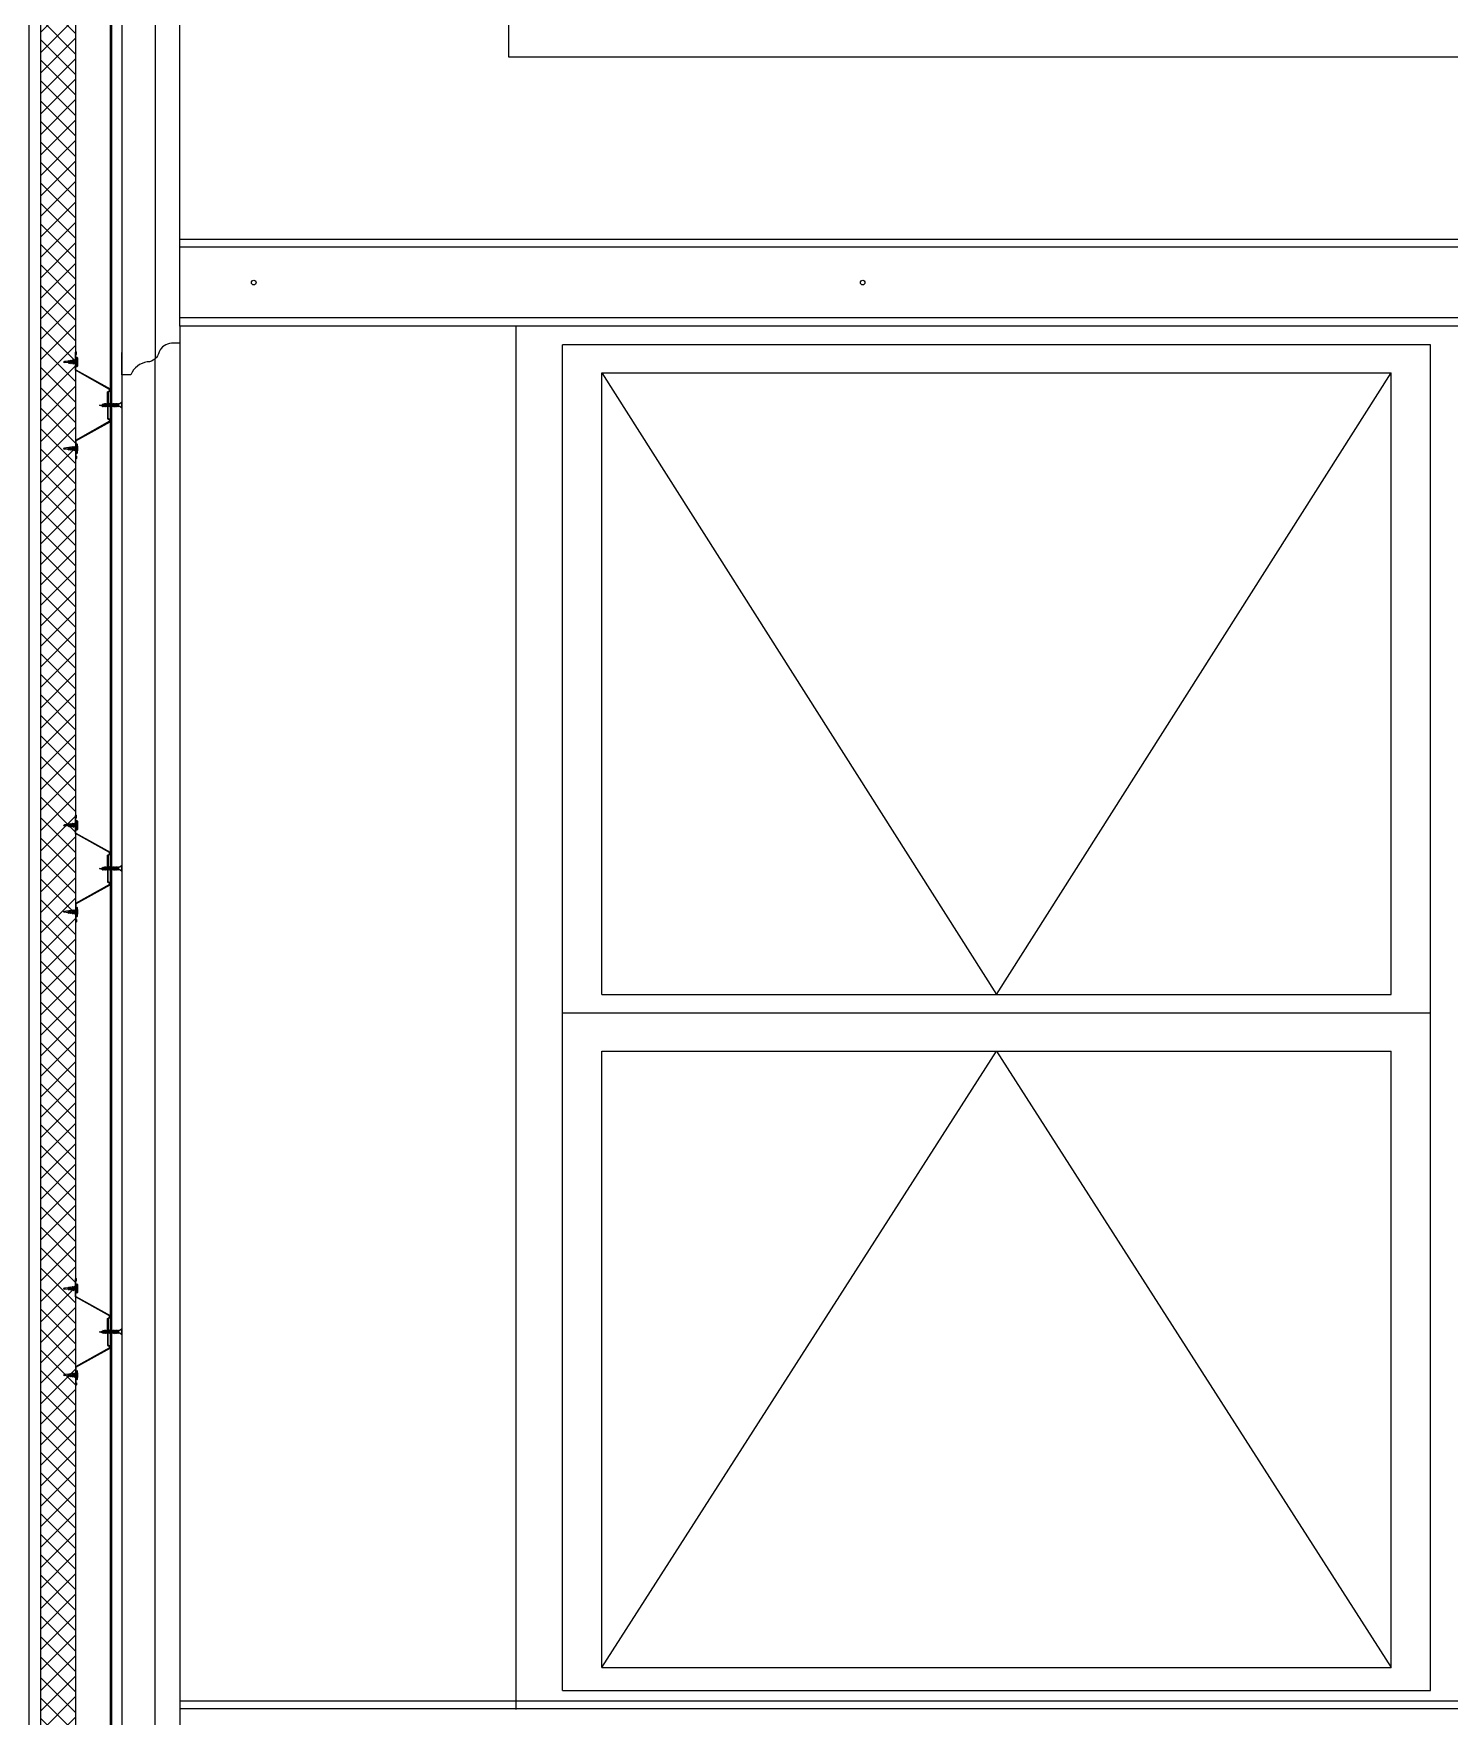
# Model space of a CAD drawing. Header units: inches. Extents: x 203 to 1065, y -1127 to 921.
# Drawn here: x 405.839 to 407.062, y 847.744 to 849.197 of the extents above; entities that cross this region are included whole.
import ezdxf

# ---------------------------------------------------------------- set-up
doc = ezdxf.new("R2010")
doc.units = ezdxf.units.IN
doc.header["$MEASUREMENT"] = 0
doc.linetypes.add('CONTINUA', pattern=[0])
doc.layers.add('CORTE PERFILES Y CERCHA', color=3, linetype='CONTINUA')
doc.layers.add('CORTE PROY', color=8, linetype='CONTINUA')

msp = doc.modelspace()

# ---------------------------------------------------------------- hatches: boundary and pattern name
at = {"layer": 'CORTE PERFILES Y CERCHA', "ltscale": 0.5}
h = msp.add_hatch(dxfattribs=at)
h.set_pattern_fill('_USER', color=251, scale=0.0125, angle=135, style=0, double=1, pattern_type=0)
h.set_pattern_definition([(135, (377.291917, 560.07682), (-0.00883883476, -0.00883883476), []), (225, (377.291917, 560.07682), (0.00883883476, -0.00883883476), [])])
h.paths.add_polyline_path([(405.8447, 840.1111), (405.8447, 850.2991), (405.8747, 850.2991), (405.8747, 840.1111)])

# ---------------------------------------------------------------- linework, layer by layer
at = {"layer": 'CORTE PERFILES Y CERCHA', "color": 2}
for p, q in [((405.9047, 850.2154), (405.9047, 840.1948)), ((405.9057, 850.2154), (405.9057, 840.1948)), ((405.9147, 850.2154), (405.9147, 840.1948))]:
    msp.add_line(p, q, dxfattribs=at)
at = {"layer": 'CORTE PERFILES Y CERCHA'}
for p, q in [((405.8682, 848.9143), (405.8644, 848.9135)), ((405.8644, 848.9135), (405.8652, 848.914)), ((405.8652, 848.9135), (405.8644, 848.9135)), ((405.8644, 848.9135), (405.8652, 848.9131)), ((405.8682, 848.9143), (405.8652, 848.914)), ((405.8652, 848.9131), (405.8652, 848.9135)), ((405.8686, 848.9128), (405.8652, 848.9131)), ((405.8686, 848.9147), (405.8682, 848.9143)), ((405.8682, 848.9143), (405.8686, 848.9128)), ((405.8686, 848.9147), (405.8691, 848.9144)), ((405.869, 848.9124), (405.8686, 848.9147)), ((405.869, 848.9124), (405.8686, 848.9128)), ((405.869, 848.9124), (405.8695, 848.9126)), ((405.8699, 848.9145), (405.8691, 848.9144)), ((405.8691, 848.9144), (405.8695, 848.9126)), ((405.8704, 848.9125), (405.8695, 848.9126)), ((405.8703, 848.915), (405.8699, 848.9145)), ((405.8699, 848.9145), (405.8704, 848.9125)), ((405.8703, 848.915), (405.8708, 848.9146)), ((405.8709, 848.9121), (405.8703, 848.915)), ((405.8709, 848.9121), (405.8704, 848.9125)), ((405.8717, 848.9147), (405.8708, 848.9146)), ((405.8708, 848.9146), (405.8713, 848.9124)), ((405.8709, 848.9121), (405.8713, 848.9124)), ((405.8723, 848.9123), (405.8713, 848.9124)), ((405.8721, 848.9153), (405.8717, 848.9147)), ((405.8717, 848.9147), (405.8723, 848.9123)), ((405.8721, 848.9153), (405.8726, 848.9148)), ((405.8727, 848.9118), (405.8721, 848.9153)), ((405.8727, 848.9118), (405.8723, 848.9123)), ((405.8735, 848.9149), (405.8726, 848.9148)), ((405.8726, 848.9148), (405.8732, 848.9122)), ((405.8727, 848.9118), (405.8732, 848.9122)), ((405.8742, 848.9121), (405.8732, 848.9122)), ((405.8739, 848.9155), (405.8735, 848.9149)), ((405.8735, 848.9149), (405.8742, 848.9121)), ((405.8739, 848.9155), (405.8744, 848.915)), ((405.8747, 848.9115), (405.8739, 848.9155)), ((405.8747, 848.9115), (405.8742, 848.9121)), ((405.8751, 848.9151), (405.8744, 848.915)), ((405.8744, 848.915), (405.8751, 848.912)), ((405.8747, 848.9151), (405.8747, 848.922)), ((405.8747, 848.9115), (405.8751, 848.912)), ((405.8747, 848.9065), (405.8747, 848.9116)), ((405.8751, 848.9151), (405.8751, 848.922)), ((405.8751, 848.922), (405.8752, 848.922)), ((405.8756, 848.917), (405.8751, 848.9165)), ((405.8751, 848.9105), (405.8751, 848.9165)), ((405.8751, 848.9151), (405.8751, 848.912)), ((405.8751, 848.9068), (405.8751, 848.912)), ((405.8752, 848.9201), (405.8752, 848.922)), ((405.8752, 848.9201), (405.8756, 848.9201)), ((405.8756, 848.9201), (405.8756, 848.922)), ((405.8756, 848.9171), (405.8756, 848.91)), ((405.8756, 848.917), (405.8756, 848.9101)), ((405.8764, 848.9171), (405.8764, 848.91)), ((405.8769, 848.9135), (405.8764, 848.9135)), ((405.8756, 848.9101), (405.8751, 848.9105)), ((405.8978, 848.8754), (405.8954, 848.8762)), ((405.8978, 848.8754), (405.8982, 848.8771)), ((405.8981, 848.8751), (405.8978, 848.8754)), ((405.8985, 848.8775), (405.8981, 848.8751)), ((405.8981, 848.8751), (405.8984, 848.8752)), ((405.8985, 848.8775), (405.8982, 848.8771)), ((405.8984, 848.8752), (405.8989, 848.8771)), ((405.899, 848.875), (405.8984, 848.8752)), ((405.8985, 848.8775), (405.8989, 848.8771)), ((405.8996, 848.8773), (405.8989, 848.8771)), ((405.899, 848.875), (405.8996, 848.8773)), ((405.8994, 848.8747), (405.899, 848.875)), ((405.8999, 848.8777), (405.8994, 848.8747)), ((405.8994, 848.8747), (405.8997, 848.875)), ((405.8999, 848.8777), (405.8996, 848.8773)), ((405.8997, 848.875), (405.9002, 848.8773)), ((405.9004, 848.875), (405.8997, 848.875)), ((405.8999, 848.8777), (405.9003, 848.8773)), ((405.9009, 848.8773), (405.9002, 848.8773)), ((405.9004, 848.875), (405.9009, 848.8773)), ((405.9007, 848.8747), (405.9004, 848.875)), ((405.9013, 848.8777), (405.9007, 848.8747)), ((405.9007, 848.8747), (405.901, 848.875)), ((405.9013, 848.8777), (405.9009, 848.8773)), ((405.901, 848.875), (405.9016, 848.8773)), ((405.9017, 848.875), (405.901, 848.875)), ((405.9013, 848.8777), (405.9016, 848.8773)), ((405.9023, 848.8773), (405.9016, 848.8773)), ((405.9017, 848.875), (405.9023, 848.8773)), ((405.902, 848.8747), (405.9017, 848.875)), ((405.9026, 848.8777), (405.902, 848.8747)), ((405.902, 848.8747), (405.9024, 848.875)), ((405.9026, 848.8777), (405.9023, 848.8773)), ((405.9024, 848.875), (405.9029, 848.8773)), ((405.9031, 848.875), (405.9024, 848.875)), ((405.9026, 848.8777), (405.9029, 848.8773)), ((405.9036, 848.8773), (405.9029, 848.8773)), ((405.9031, 848.875), (405.9036, 848.8773)), ((405.9034, 848.8747), (405.9031, 848.875)), ((405.904, 848.8777), (405.9034, 848.8747)), ((405.9034, 848.8747), (405.9037, 848.875)), ((405.904, 848.8777), (405.9036, 848.8773)), ((405.9037, 848.875), (405.9043, 848.8773)), ((405.9044, 848.875), (405.9037, 848.875)), ((405.904, 848.8777), (405.9043, 848.8773)), ((405.905, 848.8773), (405.9043, 848.8773)), ((405.9044, 848.875), (405.905, 848.8773)), ((405.9047, 848.8747), (405.9044, 848.875)), ((405.9053, 848.8777), (405.9047, 848.8747)), ((405.9047, 848.8747), (405.9051, 848.875)), ((405.9053, 848.8777), (405.905, 848.8773)), ((405.9051, 848.875), (405.9056, 848.8773)), ((405.9058, 848.875), (405.9051, 848.875)), ((405.9053, 848.8777), (405.9056, 848.8773)), ((405.9064, 848.8773), (405.9056, 848.8773)), ((405.9064, 848.8773), (405.9056, 848.8773)), ((405.9058, 848.875), (405.9064, 848.8773)), ((405.9058, 848.875), (405.9064, 848.8773)), ((405.9061, 848.8747), (405.9058, 848.875)), ((405.9067, 848.8777), (405.9061, 848.8747)), ((405.9061, 848.8747), (405.9065, 848.875)), ((405.9067, 848.8777), (405.9064, 848.8773)), ((405.9065, 848.875), (405.907, 848.8773)), ((405.9072, 848.875), (405.9065, 848.875)), ((405.9067, 848.8777), (405.907, 848.8773)), ((405.9077, 848.8773), (405.907, 848.8773)), ((405.9072, 848.875), (405.9077, 848.8773)), ((405.9072, 848.875), (405.9077, 848.8773)), ((405.9072, 848.875), (405.9077, 848.8773)), ((405.9075, 848.8747), (405.9072, 848.875)), ((405.9081, 848.8777), (405.9075, 848.8747)), ((405.9075, 848.8747), (405.9078, 848.875)), ((405.9081, 848.8777), (405.9077, 848.8773)), ((405.9078, 848.875), (405.9084, 848.8773)), ((405.9085, 848.875), (405.9078, 848.875)), ((405.9081, 848.8777), (405.9084, 848.8773)), ((405.9091, 848.8773), (405.9084, 848.8773)), ((405.9085, 848.875), (405.9091, 848.8773)), ((405.9085, 848.875), (405.9091, 848.8773)), ((405.9085, 848.875), (405.9091, 848.8773)), ((405.9088, 848.8747), (405.9085, 848.875)), ((405.9094, 848.8777), (405.9088, 848.8747)), ((405.9088, 848.8747), (405.9092, 848.875)), ((405.9094, 848.8777), (405.9091, 848.8773)), ((405.9092, 848.875), (405.9097, 848.8773)), ((405.9098, 848.875), (405.9092, 848.875)), ((405.9094, 848.8777), (405.9097, 848.8773)), ((405.9104, 848.8773), (405.9097, 848.8773)), ((405.9098, 848.875), (405.9104, 848.8773)), ((405.9102, 848.8747), (405.9098, 848.875)), ((405.9107, 848.8777), (405.9102, 848.8747)), ((405.9102, 848.8747), (405.9105, 848.875)), ((405.9107, 848.8777), (405.9104, 848.8773)), ((405.9107, 848.8777), (405.9104, 848.8773)), ((405.9105, 848.875), (405.9111, 848.8773)), ((405.9112, 848.875), (405.9105, 848.875)), ((405.9107, 848.8777), (405.9111, 848.8773)), ((405.9107, 848.8777), (405.9111, 848.8773)), ((405.9118, 848.8773), (405.9111, 848.8773)), ((405.9112, 848.875), (405.9118, 848.8773)), ((405.9115, 848.8747), (405.9112, 848.875)), ((405.9121, 848.8777), (405.9115, 848.8747)), ((405.9115, 848.8747), (405.9119, 848.875)), ((405.9121, 848.8777), (405.9118, 848.8773)), ((405.9121, 848.8777), (405.9118, 848.8773)), ((405.9119, 848.875), (405.9124, 848.8773)), ((405.9124, 848.875), (405.9119, 848.875)), ((405.9131, 848.875), (405.9119, 848.875)), ((405.9121, 848.8777), (405.9124, 848.8773)), ((405.9121, 848.8777), (405.9124, 848.8773)), ((405.913, 848.8773), (405.9124, 848.8773)), ((405.9131, 848.8773), (405.9124, 848.8773)), ((405.9147, 848.8788), (405.9131, 848.8773)), ((405.9147, 848.8736), (405.9131, 848.875)), ((405.9147, 848.8762), (405.9143, 848.8762)), ((405.9147, 848.8736), (405.9147, 848.8788)), ((405.8644, 848.8388), (405.8652, 848.8392)), ((405.8652, 848.8388), (405.8644, 848.8388)), ((405.8644, 848.8388), (405.8652, 848.8384)), ((405.8682, 848.838), (405.8644, 848.8388)), ((405.8686, 848.8396), (405.8652, 848.8392)), ((405.8652, 848.8392), (405.8652, 848.8388)), ((405.8682, 848.838), (405.8686, 848.8396)), ((405.869, 848.8399), (405.8686, 848.8377)), ((405.869, 848.8399), (405.8686, 848.8396)), ((405.869, 848.8399), (405.8695, 848.8397)), ((405.8691, 848.8379), (405.8695, 848.8397)), ((405.8704, 848.8398), (405.8695, 848.8397)), ((405.8699, 848.8378), (405.8704, 848.8398)), ((405.8709, 848.8402), (405.8703, 848.8374)), ((405.8709, 848.8402), (405.8704, 848.8398)), ((405.8708, 848.8377), (405.8713, 848.8399)), ((405.8709, 848.8402), (405.8713, 848.8399)), ((405.8723, 848.84), (405.8713, 848.8399)), ((405.8717, 848.8376), (405.8723, 848.84)), ((405.8727, 848.8405), (405.8721, 848.8371)), ((405.8727, 848.8405), (405.8723, 848.84)), ((405.8726, 848.8375), (405.8732, 848.8401)), ((405.8727, 848.8405), (405.8732, 848.8401)), ((405.8742, 848.8402), (405.8732, 848.8401)), ((405.8735, 848.8374), (405.8742, 848.8402)), ((405.8747, 848.8408), (405.8739, 848.8368)), ((405.8747, 848.8408), (405.8742, 848.8402)), ((405.8744, 848.8373), (405.8751, 848.8403)), ((405.8747, 848.8459), (405.8747, 848.8407)), ((405.8747, 848.8408), (405.8751, 848.8403)), ((405.8751, 848.8456), (405.8751, 848.8403)), ((405.8756, 848.8422), (405.8751, 848.8418)), ((405.8751, 848.8418), (405.8751, 848.8403)), ((405.8751, 848.8372), (405.8751, 848.8403)), ((405.8756, 848.8352), (405.8756, 848.8423)), ((405.8756, 848.8353), (405.8756, 848.8422)), ((405.8764, 848.8352), (405.8764, 848.8423)), ((405.8769, 848.8388), (405.8764, 848.8388)), ((405.8682, 848.838), (405.8652, 848.8384)), ((405.8686, 848.8377), (405.8682, 848.838)), ((405.8686, 848.8377), (405.8691, 848.8379)), ((405.8699, 848.8378), (405.8691, 848.8379)), ((405.8703, 848.8374), (405.8699, 848.8378)), ((405.8703, 848.8374), (405.8708, 848.8377)), ((405.8717, 848.8376), (405.8708, 848.8377)), ((405.8721, 848.8371), (405.8717, 848.8376)), ((405.8721, 848.8371), (405.8726, 848.8375)), ((405.8735, 848.8374), (405.8726, 848.8375)), ((405.8739, 848.8368), (405.8735, 848.8374)), ((405.8739, 848.8368), (405.8744, 848.8373)), ((405.8751, 848.8372), (405.8744, 848.8373)), ((405.8747, 848.8373), (405.8747, 848.8303)), ((405.8751, 848.8372), (405.8751, 848.8303)), ((405.8751, 848.8372), (405.8751, 848.8358)), ((405.8756, 848.8353), (405.8751, 848.8358)), ((405.8751, 848.8303), (405.8752, 848.8303)), ((405.8752, 848.8322), (405.8752, 848.8303)), ((405.8752, 848.8322), (405.8756, 848.8322)), ((405.8756, 848.8322), (405.8756, 848.8303)), ((405.8747, 848.5151), (405.8747, 848.522)), ((405.8751, 848.5151), (405.8751, 848.522)), ((405.8751, 848.522), (405.8752, 848.522)), ((405.8752, 848.5201), (405.8752, 848.522)), ((405.8752, 848.5201), (405.8756, 848.5201)), ((405.8756, 848.5201), (405.8756, 848.522)), ((405.8682, 848.5143), (405.8644, 848.5135)), ((405.8644, 848.5135), (405.8652, 848.514)), ((405.8652, 848.5135), (405.8644, 848.5135)), ((405.8644, 848.5135), (405.8652, 848.5131)), ((405.8682, 848.5143), (405.8652, 848.514)), ((405.8652, 848.5131), (405.8652, 848.5135)), ((405.8686, 848.5128), (405.8652, 848.5131)), ((405.8686, 848.5147), (405.8682, 848.5143)), ((405.8682, 848.5143), (405.8686, 848.5128)), ((405.8686, 848.5147), (405.8691, 848.5144)), ((405.869, 848.5124), (405.8686, 848.5147)), ((405.869, 848.5124), (405.8686, 848.5128)), ((405.869, 848.5124), (405.8695, 848.5126)), ((405.8699, 848.5145), (405.8691, 848.5144)), ((405.8691, 848.5144), (405.8695, 848.5126)), ((405.8704, 848.5125), (405.8695, 848.5126)), ((405.8703, 848.515), (405.8699, 848.5145)), ((405.8699, 848.5145), (405.8704, 848.5125)), ((405.8703, 848.515), (405.8708, 848.5146)), ((405.8709, 848.5121), (405.8703, 848.515)), ((405.8709, 848.5121), (405.8704, 848.5125)), ((405.8717, 848.5147), (405.8708, 848.5146)), ((405.8708, 848.5146), (405.8713, 848.5124)), ((405.8709, 848.5121), (405.8713, 848.5124)), ((405.8723, 848.5123), (405.8713, 848.5124)), ((405.8721, 848.5153), (405.8717, 848.5147)), ((405.8717, 848.5147), (405.8723, 848.5123)), ((405.8721, 848.5153), (405.8726, 848.5148)), ((405.8727, 848.5118), (405.8721, 848.5153)), ((405.8727, 848.5118), (405.8723, 848.5123)), ((405.8735, 848.5149), (405.8726, 848.5148)), ((405.8726, 848.5148), (405.8732, 848.5122)), ((405.8727, 848.5118), (405.8732, 848.5122)), ((405.8742, 848.5121), (405.8732, 848.5122)), ((405.8739, 848.5155), (405.8735, 848.5149)), ((405.8735, 848.5149), (405.8742, 848.5121)), ((405.8739, 848.5155), (405.8744, 848.515)), ((405.8747, 848.5115), (405.8739, 848.5155)), ((405.8747, 848.5115), (405.8742, 848.5121)), ((405.8751, 848.5151), (405.8744, 848.515)), ((405.8744, 848.515), (405.8751, 848.512)), ((405.8747, 848.5115), (405.8751, 848.512)), ((405.8747, 848.5065), (405.8747, 848.5116)), ((405.8756, 848.517), (405.8751, 848.5165)), ((405.8751, 848.5105), (405.8751, 848.5165)), ((405.8751, 848.5151), (405.8751, 848.512)), ((405.8751, 848.5068), (405.8751, 848.512)), ((405.8756, 848.5101), (405.8751, 848.5105)), ((405.8756, 848.5171), (405.8756, 848.51)), ((405.8756, 848.517), (405.8756, 848.5101)), ((405.8764, 848.5171), (405.8764, 848.51)), ((405.8769, 848.5135), (405.8764, 848.5135)), ((405.8978, 848.4754), (405.8954, 848.4762)), ((405.8978, 848.4754), (405.8982, 848.4771)), ((405.8981, 848.4751), (405.8978, 848.4754)), ((405.8985, 848.4775), (405.8981, 848.4751)), ((405.8985, 848.4775), (405.8982, 848.4771)), ((405.8984, 848.4752), (405.8989, 848.4771)), ((405.8985, 848.4775), (405.8989, 848.4771)), ((405.8996, 848.4773), (405.8989, 848.4771)), ((405.899, 848.475), (405.8996, 848.4773)), ((405.8999, 848.4777), (405.8994, 848.4747)), ((405.8999, 848.4777), (405.8996, 848.4773)), ((405.8997, 848.475), (405.9002, 848.4773)), ((405.8999, 848.4777), (405.9003, 848.4773)), ((405.9009, 848.4773), (405.9002, 848.4773)), ((405.9004, 848.475), (405.9009, 848.4773)), ((405.9013, 848.4777), (405.9007, 848.4747)), ((405.9013, 848.4777), (405.9009, 848.4773)), ((405.901, 848.475), (405.9016, 848.4773)), ((405.9013, 848.4777), (405.9016, 848.4773)), ((405.9023, 848.4773), (405.9016, 848.4773)), ((405.9017, 848.475), (405.9023, 848.4773)), ((405.9026, 848.4777), (405.902, 848.4747)), ((405.9026, 848.4777), (405.9023, 848.4773)), ((405.9024, 848.475), (405.9029, 848.4773)), ((405.9026, 848.4777), (405.9029, 848.4773)), ((405.9036, 848.4773), (405.9029, 848.4773)), ((405.9031, 848.475), (405.9036, 848.4773)), ((405.904, 848.4777), (405.9034, 848.4747)), ((405.904, 848.4777), (405.9036, 848.4773)), ((405.9037, 848.475), (405.9043, 848.4773)), ((405.904, 848.4777), (405.9043, 848.4773)), ((405.905, 848.4773), (405.9043, 848.4773)), ((405.9044, 848.475), (405.905, 848.4773)), ((405.9053, 848.4777), (405.9047, 848.4747)), ((405.9053, 848.4777), (405.905, 848.4773)), ((405.9051, 848.475), (405.9056, 848.4773)), ((405.9053, 848.4777), (405.9056, 848.4773)), ((405.9064, 848.4773), (405.9056, 848.4773)), ((405.9064, 848.4773), (405.9056, 848.4773)), ((405.9058, 848.475), (405.9064, 848.4773)), ((405.9058, 848.475), (405.9064, 848.4773)), ((405.9067, 848.4777), (405.9061, 848.4747)), ((405.9067, 848.4777), (405.9064, 848.4773)), ((405.9065, 848.475), (405.907, 848.4773)), ((405.9067, 848.4777), (405.907, 848.4773)), ((405.9077, 848.4773), (405.907, 848.4773)), ((405.9072, 848.475), (405.9077, 848.4773)), ((405.9072, 848.475), (405.9077, 848.4773)), ((405.9072, 848.475), (405.9077, 848.4773)), ((405.9081, 848.4777), (405.9075, 848.4747)), ((405.9081, 848.4777), (405.9077, 848.4773)), ((405.9078, 848.475), (405.9084, 848.4773)), ((405.9081, 848.4777), (405.9084, 848.4773)), ((405.9091, 848.4773), (405.9084, 848.4773)), ((405.9085, 848.475), (405.9091, 848.4773)), ((405.9085, 848.475), (405.9091, 848.4773)), ((405.9085, 848.475), (405.9091, 848.4773)), ((405.9094, 848.4777), (405.9088, 848.4747)), ((405.9094, 848.4777), (405.9091, 848.4773)), ((405.9092, 848.475), (405.9097, 848.4773)), ((405.9094, 848.4777), (405.9097, 848.4773)), ((405.9104, 848.4773), (405.9097, 848.4773)), ((405.9098, 848.475), (405.9104, 848.4773)), ((405.9107, 848.4777), (405.9102, 848.4747)), ((405.9107, 848.4777), (405.9104, 848.4773)), ((405.9107, 848.4777), (405.9104, 848.4773)), ((405.9105, 848.475), (405.9111, 848.4773)), ((405.9107, 848.4777), (405.9111, 848.4773)), ((405.9107, 848.4777), (405.9111, 848.4773)), ((405.9118, 848.4773), (405.9111, 848.4773)), ((405.9112, 848.475), (405.9118, 848.4773)), ((405.9121, 848.4777), (405.9115, 848.4747)), ((405.9121, 848.4777), (405.9118, 848.4773)), ((405.9121, 848.4777), (405.9118, 848.4773)), ((405.9119, 848.475), (405.9124, 848.4773)), ((405.9121, 848.4777), (405.9124, 848.4773)), ((405.9121, 848.4777), (405.9124, 848.4773)), ((405.913, 848.4773), (405.9124, 848.4773)), ((405.9131, 848.4773), (405.9124, 848.4773)), ((405.9147, 848.4788), (405.9131, 848.4773)), ((405.9147, 848.4762), (405.9143, 848.4762)), ((405.9147, 848.4736), (405.9147, 848.4788)), ((405.8981, 848.4751), (405.8984, 848.4752)), ((405.899, 848.475), (405.8984, 848.4752)), ((405.8994, 848.4747), (405.899, 848.475)), ((405.8994, 848.4747), (405.8997, 848.475)), ((405.9004, 848.475), (405.8997, 848.475)), ((405.9007, 848.4747), (405.9004, 848.475)), ((405.9007, 848.4747), (405.901, 848.475)), ((405.9017, 848.475), (405.901, 848.475)), ((405.902, 848.4747), (405.9017, 848.475)), ((405.902, 848.4747), (405.9024, 848.475)), ((405.9031, 848.475), (405.9024, 848.475)), ((405.9034, 848.4747), (405.9031, 848.475)), ((405.9034, 848.4747), (405.9037, 848.475)), ((405.9044, 848.475), (405.9037, 848.475)), ((405.9047, 848.4747), (405.9044, 848.475)), ((405.9047, 848.4747), (405.9051, 848.475)), ((405.9058, 848.475), (405.9051, 848.475)), ((405.9061, 848.4747), (405.9058, 848.475)), ((405.9061, 848.4747), (405.9065, 848.475)), ((405.9072, 848.475), (405.9065, 848.475)), ((405.9075, 848.4747), (405.9072, 848.475)), ((405.9075, 848.4747), (405.9078, 848.475)), ((405.9085, 848.475), (405.9078, 848.475)), ((405.9088, 848.4747), (405.9085, 848.475)), ((405.9088, 848.4747), (405.9092, 848.475)), ((405.9098, 848.475), (405.9092, 848.475)), ((405.9102, 848.4747), (405.9098, 848.475)), ((405.9102, 848.4747), (405.9105, 848.475)), ((405.9112, 848.475), (405.9105, 848.475)), ((405.9115, 848.4747), (405.9112, 848.475)), ((405.9115, 848.4747), (405.9119, 848.475)), ((405.9124, 848.475), (405.9119, 848.475)), ((405.9131, 848.475), (405.9119, 848.475)), ((405.9147, 848.4736), (405.9131, 848.475)), ((405.8644, 848.4388), (405.8652, 848.4392)), ((405.8652, 848.4388), (405.8644, 848.4388)), ((405.8644, 848.4388), (405.8652, 848.4384)), ((405.8682, 848.438), (405.8644, 848.4388)), ((405.8686, 848.4396), (405.8652, 848.4392)), ((405.8652, 848.4392), (405.8652, 848.4388)), ((405.8682, 848.438), (405.8652, 848.4384)), ((405.8682, 848.438), (405.8686, 848.4396)), ((405.8686, 848.4377), (405.8682, 848.438)), ((405.869, 848.4399), (405.8686, 848.4377)), ((405.869, 848.4399), (405.8686, 848.4396)), ((405.8686, 848.4377), (405.8691, 848.4379)), ((405.869, 848.4399), (405.8695, 848.4397)), ((405.8691, 848.4379), (405.8695, 848.4397)), ((405.8699, 848.4378), (405.8691, 848.4379)), ((405.8704, 848.4398), (405.8695, 848.4397)), ((405.8699, 848.4378), (405.8704, 848.4398)), ((405.8703, 848.4374), (405.8699, 848.4378)), ((405.8709, 848.4402), (405.8703, 848.4374)), ((405.8703, 848.4374), (405.8708, 848.4377)), ((405.8709, 848.4402), (405.8704, 848.4398)), ((405.8708, 848.4377), (405.8713, 848.4399)), ((405.8717, 848.4376), (405.8708, 848.4377)), ((405.8709, 848.4402), (405.8713, 848.4399)), ((405.8723, 848.44), (405.8713, 848.4399)), ((405.8717, 848.4376), (405.8723, 848.44)), ((405.8721, 848.4371), (405.8717, 848.4376)), ((405.8727, 848.4405), (405.8721, 848.4371)), ((405.8721, 848.4371), (405.8726, 848.4375)), ((405.8727, 848.4405), (405.8723, 848.44)), ((405.8726, 848.4375), (405.8732, 848.4401)), ((405.8735, 848.4374), (405.8726, 848.4375)), ((405.8727, 848.4405), (405.8732, 848.4401)), ((405.8742, 848.4402), (405.8732, 848.4401)), ((405.8735, 848.4374), (405.8742, 848.4402)), ((405.8739, 848.4368), (405.8735, 848.4374)), ((405.8747, 848.4408), (405.8739, 848.4368)), ((405.8739, 848.4368), (405.8744, 848.4373)), ((405.8747, 848.4408), (405.8742, 848.4402)), ((405.8744, 848.4373), (405.8751, 848.4403)), ((405.8751, 848.4372), (405.8744, 848.4373)), ((405.8747, 848.4459), (405.8747, 848.4407)), ((405.8747, 848.4408), (405.8751, 848.4403)), ((405.8747, 848.4373), (405.8747, 848.4303)), ((405.8751, 848.4456), (405.8751, 848.4403)), ((405.8756, 848.4422), (405.8751, 848.4418)), ((405.8751, 848.4418), (405.8751, 848.4403)), ((405.8751, 848.4372), (405.8751, 848.4403)), ((405.8751, 848.4372), (405.8751, 848.4303)), ((405.8751, 848.4372), (405.8751, 848.4358)), ((405.8756, 848.4353), (405.8751, 848.4358)), ((405.8752, 848.4322), (405.8752, 848.4303)), ((405.8752, 848.4322), (405.8756, 848.4322)), ((405.8756, 848.4352), (405.8756, 848.4423)), ((405.8756, 848.4353), (405.8756, 848.4422)), ((405.8756, 848.4322), (405.8756, 848.4303)), ((405.8764, 848.4352), (405.8764, 848.4423)), ((405.8769, 848.4388), (405.8764, 848.4388)), ((405.8751, 848.4303), (405.8752, 848.4303)), ((405.8682, 848.1143), (405.8644, 848.1135)), ((405.8644, 848.1135), (405.8652, 848.114)), ((405.8652, 848.1135), (405.8644, 848.1135)), ((405.8644, 848.1135), (405.8652, 848.1131)), ((405.8682, 848.1143), (405.8652, 848.114)), ((405.8652, 848.1131), (405.8652, 848.1135)), ((405.8686, 848.1128), (405.8652, 848.1131)), ((405.8686, 848.1147), (405.8682, 848.1143)), ((405.8682, 848.1143), (405.8686, 848.1128)), ((405.8686, 848.1147), (405.8691, 848.1144)), ((405.869, 848.1124), (405.8686, 848.1147)), ((405.869, 848.1124), (405.8686, 848.1128)), ((405.869, 848.1124), (405.8695, 848.1126)), ((405.8699, 848.1145), (405.8691, 848.1144)), ((405.8691, 848.1144), (405.8695, 848.1126)), ((405.8704, 848.1125), (405.8695, 848.1126)), ((405.8703, 848.115), (405.8699, 848.1145)), ((405.8699, 848.1145), (405.8704, 848.1125)), ((405.8703, 848.115), (405.8708, 848.1146)), ((405.8709, 848.1121), (405.8703, 848.115)), ((405.8709, 848.1121), (405.8704, 848.1125)), ((405.8717, 848.1147), (405.8708, 848.1146)), ((405.8708, 848.1146), (405.8713, 848.1124)), ((405.8709, 848.1121), (405.8713, 848.1124)), ((405.8723, 848.1123), (405.8713, 848.1124)), ((405.8721, 848.1153), (405.8717, 848.1147)), ((405.8717, 848.1147), (405.8723, 848.1123)), ((405.8721, 848.1153), (405.8726, 848.1148)), ((405.8727, 848.1118), (405.8721, 848.1153)), ((405.8727, 848.1118), (405.8723, 848.1123)), ((405.8735, 848.1149), (405.8726, 848.1148)), ((405.8726, 848.1148), (405.8732, 848.1122)), ((405.8727, 848.1118), (405.8732, 848.1122)), ((405.8742, 848.1121), (405.8732, 848.1122)), ((405.8739, 848.1155), (405.8735, 848.1149)), ((405.8735, 848.1149), (405.8742, 848.1121)), ((405.8739, 848.1155), (405.8744, 848.115)), ((405.8747, 848.1115), (405.8739, 848.1155)), ((405.8747, 848.1115), (405.8742, 848.1121)), ((405.8751, 848.1151), (405.8744, 848.115)), ((405.8744, 848.115), (405.8751, 848.112)), ((405.8747, 848.1151), (405.8747, 848.122)), ((405.8751, 848.1151), (405.8751, 848.122)), ((405.8751, 848.122), (405.8752, 848.122)), ((405.8756, 848.117), (405.8751, 848.1165)), ((405.8751, 848.1105), (405.8751, 848.1165)), ((405.8751, 848.1151), (405.8751, 848.112)), ((405.8752, 848.1201), (405.8752, 848.122)), ((405.8752, 848.1201), (405.8756, 848.1201)), ((405.8756, 848.1201), (405.8756, 848.122)), ((405.8756, 848.1171), (405.8756, 848.11)), ((405.8756, 848.117), (405.8756, 848.1101)), ((405.8764, 848.1171), (405.8764, 848.11)), ((405.8769, 848.1135), (405.8764, 848.1135)), ((405.8747, 848.1115), (405.8751, 848.112)), ((405.8747, 848.1065), (405.8747, 848.1116)), ((405.8751, 848.1068), (405.8751, 848.112)), ((405.8756, 848.1101), (405.8751, 848.1105)), ((405.8978, 848.0754), (405.8954, 848.0762)), ((405.8978, 848.0754), (405.8982, 848.0771)), ((405.8981, 848.0751), (405.8978, 848.0754)), ((405.8985, 848.0775), (405.8981, 848.0751)), ((405.8981, 848.0751), (405.8984, 848.0752)), ((405.8985, 848.0775), (405.8982, 848.0771)), ((405.8984, 848.0752), (405.8989, 848.0771)), ((405.899, 848.075), (405.8984, 848.0752)), ((405.8985, 848.0775), (405.8989, 848.0771)), ((405.8996, 848.0773), (405.8989, 848.0771)), ((405.899, 848.075), (405.8996, 848.0773)), ((405.8994, 848.0747), (405.899, 848.075)), ((405.8999, 848.0777), (405.8994, 848.0747)), ((405.8994, 848.0747), (405.8997, 848.075)), ((405.8999, 848.0777), (405.8996, 848.0773)), ((405.8997, 848.075), (405.9002, 848.0773)), ((405.9004, 848.075), (405.8997, 848.075)), ((405.8999, 848.0777), (405.9003, 848.0773)), ((405.9009, 848.0773), (405.9002, 848.0773)), ((405.9004, 848.075), (405.9009, 848.0773)), ((405.9007, 848.0747), (405.9004, 848.075)), ((405.9013, 848.0777), (405.9007, 848.0747)), ((405.9007, 848.0747), (405.901, 848.075)), ((405.9013, 848.0777), (405.9009, 848.0773)), ((405.901, 848.075), (405.9016, 848.0773)), ((405.9017, 848.075), (405.901, 848.075)), ((405.9013, 848.0777), (405.9016, 848.0773)), ((405.9023, 848.0773), (405.9016, 848.0773)), ((405.9017, 848.075), (405.9023, 848.0773)), ((405.902, 848.0747), (405.9017, 848.075)), ((405.9026, 848.0777), (405.902, 848.0747)), ((405.902, 848.0747), (405.9024, 848.075)), ((405.9026, 848.0777), (405.9023, 848.0773)), ((405.9024, 848.075), (405.9029, 848.0773)), ((405.9031, 848.075), (405.9024, 848.075)), ((405.9026, 848.0777), (405.9029, 848.0773)), ((405.9036, 848.0773), (405.9029, 848.0773)), ((405.9031, 848.075), (405.9036, 848.0773)), ((405.9034, 848.0747), (405.9031, 848.075)), ((405.904, 848.0777), (405.9034, 848.0747)), ((405.9034, 848.0747), (405.9037, 848.075)), ((405.904, 848.0777), (405.9036, 848.0773)), ((405.9037, 848.075), (405.9043, 848.0773)), ((405.9044, 848.075), (405.9037, 848.075)), ((405.904, 848.0777), (405.9043, 848.0773)), ((405.905, 848.0773), (405.9043, 848.0773)), ((405.9044, 848.075), (405.905, 848.0773)), ((405.9047, 848.0747), (405.9044, 848.075)), ((405.9053, 848.0777), (405.9047, 848.0747)), ((405.9047, 848.0747), (405.9051, 848.075)), ((405.9053, 848.0777), (405.905, 848.0773)), ((405.9051, 848.075), (405.9056, 848.0773)), ((405.9058, 848.075), (405.9051, 848.075)), ((405.9053, 848.0777), (405.9056, 848.0773)), ((405.9064, 848.0773), (405.9056, 848.0773)), ((405.9064, 848.0773), (405.9056, 848.0773)), ((405.9058, 848.075), (405.9064, 848.0773)), ((405.9058, 848.075), (405.9064, 848.0773)), ((405.9061, 848.0747), (405.9058, 848.075)), ((405.9067, 848.0777), (405.9061, 848.0747)), ((405.9061, 848.0747), (405.9065, 848.075)), ((405.9067, 848.0777), (405.9064, 848.0773)), ((405.9065, 848.075), (405.907, 848.0773)), ((405.9072, 848.075), (405.9065, 848.075)), ((405.9067, 848.0777), (405.907, 848.0773)), ((405.9077, 848.0773), (405.907, 848.0773)), ((405.9072, 848.075), (405.9077, 848.0773)), ((405.9072, 848.075), (405.9077, 848.0773)), ((405.9072, 848.075), (405.9077, 848.0773)), ((405.9075, 848.0747), (405.9072, 848.075)), ((405.9081, 848.0777), (405.9075, 848.0747)), ((405.9075, 848.0747), (405.9078, 848.075)), ((405.9081, 848.0777), (405.9077, 848.0773)), ((405.9078, 848.075), (405.9084, 848.0773)), ((405.9085, 848.075), (405.9078, 848.075)), ((405.9081, 848.0777), (405.9084, 848.0773)), ((405.9091, 848.0773), (405.9084, 848.0773)), ((405.9085, 848.075), (405.9091, 848.0773)), ((405.9085, 848.075), (405.9091, 848.0773)), ((405.9085, 848.075), (405.9091, 848.0773)), ((405.9088, 848.0747), (405.9085, 848.075)), ((405.9094, 848.0777), (405.9088, 848.0747)), ((405.9088, 848.0747), (405.9092, 848.075)), ((405.9094, 848.0777), (405.9091, 848.0773)), ((405.9092, 848.075), (405.9097, 848.0773)), ((405.9098, 848.075), (405.9092, 848.075)), ((405.9094, 848.0777), (405.9097, 848.0773)), ((405.9104, 848.0773), (405.9097, 848.0773)), ((405.9098, 848.075), (405.9104, 848.0773)), ((405.9102, 848.0747), (405.9098, 848.075)), ((405.9107, 848.0777), (405.9102, 848.0747)), ((405.9102, 848.0747), (405.9105, 848.075)), ((405.9107, 848.0777), (405.9104, 848.0773)), ((405.9107, 848.0777), (405.9104, 848.0773)), ((405.9105, 848.075), (405.9111, 848.0773)), ((405.9112, 848.075), (405.9105, 848.075)), ((405.9107, 848.0777), (405.9111, 848.0773)), ((405.9107, 848.0777), (405.9111, 848.0773)), ((405.9118, 848.0773), (405.9111, 848.0773)), ((405.9112, 848.075), (405.9118, 848.0773)), ((405.9115, 848.0747), (405.9112, 848.075)), ((405.9121, 848.0777), (405.9115, 848.0747)), ((405.9115, 848.0747), (405.9119, 848.075)), ((405.9121, 848.0777), (405.9118, 848.0773)), ((405.9121, 848.0777), (405.9118, 848.0773)), ((405.9119, 848.075), (405.9124, 848.0773)), ((405.9124, 848.075), (405.9119, 848.075)), ((405.9131, 848.075), (405.9119, 848.075)), ((405.9121, 848.0777), (405.9124, 848.0773)), ((405.9121, 848.0777), (405.9124, 848.0773)), ((405.913, 848.0773), (405.9124, 848.0773)), ((405.9131, 848.0773), (405.9124, 848.0773)), ((405.9147, 848.0788), (405.9131, 848.0773)), ((405.9147, 848.0736), (405.9131, 848.075)), ((405.9147, 848.0762), (405.9143, 848.0762)), ((405.9147, 848.0736), (405.9147, 848.0788)), ((405.8686, 848.0396), (405.8652, 848.0392)), ((405.8682, 848.038), (405.8686, 848.0396)), ((405.869, 848.0399), (405.8686, 848.0377)), ((405.869, 848.0399), (405.8686, 848.0396)), ((405.869, 848.0399), (405.8695, 848.0397)), ((405.8691, 848.0379), (405.8695, 848.0397)), ((405.8704, 848.0398), (405.8695, 848.0397)), ((405.8699, 848.0378), (405.8704, 848.0398)), ((405.8709, 848.0402), (405.8703, 848.0374)), ((405.8709, 848.0402), (405.8704, 848.0398)), ((405.8708, 848.0377), (405.8713, 848.0399)), ((405.8709, 848.0402), (405.8713, 848.0399)), ((405.8723, 848.04), (405.8713, 848.0399)), ((405.8717, 848.0376), (405.8723, 848.04)), ((405.8727, 848.0405), (405.8721, 848.0371)), ((405.8727, 848.0405), (405.8723, 848.04)), ((405.8726, 848.0375), (405.8732, 848.0401)), ((405.8727, 848.0405), (405.8732, 848.0401)), ((405.8742, 848.0402), (405.8732, 848.0401)), ((405.8735, 848.0374), (405.8742, 848.0402)), ((405.8747, 848.0408), (405.8739, 848.0368)), ((405.8747, 848.0408), (405.8742, 848.0402)), ((405.8744, 848.0373), (405.8751, 848.0403)), ((405.8747, 848.0459), (405.8747, 848.0407)), ((405.8747, 848.0408), (405.8751, 848.0403)), ((405.8751, 848.0456), (405.8751, 848.0403)), ((405.8756, 848.0422), (405.8751, 848.0418)), ((405.8751, 848.0418), (405.8751, 848.0403)), ((405.8751, 848.0372), (405.8751, 848.0403)), ((405.8756, 848.0352), (405.8756, 848.0423)), ((405.8756, 848.0353), (405.8756, 848.0422)), ((405.8764, 848.0352), (405.8764, 848.0423)), ((405.8644, 848.0388), (405.8652, 848.0392)), ((405.8652, 848.0388), (405.8644, 848.0388)), ((405.8644, 848.0388), (405.8652, 848.0384)), ((405.8682, 848.038), (405.8644, 848.0388)), ((405.8652, 848.0392), (405.8652, 848.0388)), ((405.8682, 848.038), (405.8652, 848.0384)), ((405.8686, 848.0377), (405.8682, 848.038)), ((405.8686, 848.0377), (405.8691, 848.0379)), ((405.8699, 848.0378), (405.8691, 848.0379)), ((405.8703, 848.0374), (405.8699, 848.0378)), ((405.8703, 848.0374), (405.8708, 848.0377)), ((405.8717, 848.0376), (405.8708, 848.0377)), ((405.8721, 848.0371), (405.8717, 848.0376)), ((405.8721, 848.0371), (405.8726, 848.0375)), ((405.8735, 848.0374), (405.8726, 848.0375)), ((405.8739, 848.0368), (405.8735, 848.0374)), ((405.8739, 848.0368), (405.8744, 848.0373)), ((405.8751, 848.0372), (405.8744, 848.0373)), ((405.8747, 848.0373), (405.8747, 848.0303)), ((405.8751, 848.0372), (405.8751, 848.0303)), ((405.8751, 848.0372), (405.8751, 848.0358)), ((405.8756, 848.0353), (405.8751, 848.0358)), ((405.8751, 848.0303), (405.8752, 848.0303)), ((405.8752, 848.0322), (405.8752, 848.0303)), ((405.8752, 848.0322), (405.8756, 848.0322)), ((405.8756, 848.0322), (405.8756, 848.0303)), ((405.8769, 848.0388), (405.8764, 848.0388))]:
    msp.add_line(p, q, dxfattribs=at)
msp.add_lwpolyline([(405.8347, 840.1111), (405.8347, 850.2991), (405.8747, 850.2991), (405.8747, 840.1111)], close=True, dxfattribs=at)
at = {"layer": 'CORTE PERFILES Y CERCHA', "color": 2}
msp.add_lwpolyline([(405.8447, 840.1111), (405.8447, 850.2991), (405.8747, 850.2991), (405.8747, 840.1111)], close=True, dxfattribs=at)
at = {"layer": 'CORTE PERFILES Y CERCHA'}
for points in [[(405.9023, 848.8773), (405.9023, 848.8878), (405.9042, 848.8887), (405.9042, 848.8899), (405.8747, 848.9065)], [(405.8751, 848.9068), (405.9047, 848.8903), (405.9047, 848.8885), (405.9028, 848.8875), (405.9028, 848.8775)], [(405.9023, 848.8747), (405.9023, 848.8645), (405.9042, 848.8636), (405.9042, 848.8625), (405.8747, 848.8459)], [(405.8751, 848.8456), (405.9047, 848.862), (405.9047, 848.8639), (405.9028, 848.8648), (405.9028, 848.875)], [(405.9023, 848.4773), (405.9023, 848.4878), (405.9042, 848.4887), (405.9042, 848.4899), (405.8747, 848.5065)], [(405.8751, 848.5068), (405.9047, 848.4903), (405.9047, 848.4885), (405.9028, 848.4875), (405.9028, 848.4775)], [(405.9023, 848.4747), (405.9023, 848.4645), (405.9042, 848.4636), (405.9042, 848.4625), (405.8747, 848.4459)], [(405.8751, 848.4456), (405.9047, 848.462), (405.9047, 848.4639), (405.9028, 848.4648), (405.9028, 848.475)], [(405.9023, 848.0773), (405.9023, 848.0878), (405.9042, 848.0887), (405.9042, 848.0899), (405.8747, 848.1065)], [(405.8751, 848.1068), (405.9047, 848.0903), (405.9047, 848.0885), (405.9028, 848.0875), (405.9028, 848.0775)], [(405.9023, 848.0747), (405.9023, 848.0645), (405.9042, 848.0636), (405.9042, 848.0625), (405.8747, 848.0459)], [(405.8751, 848.0456), (405.9047, 848.062), (405.9047, 848.0639), (405.9028, 848.0648), (405.9028, 848.075)]]:
    msp.add_lwpolyline(points, dxfattribs=at)
for centre, radius, start, end in [((405.8751, 848.922), 0.000437, 0, 180), ((405.876, 848.9171), 0.000403, 0, 180), ((405.8671, 848.9135), 0.00976, 342.0915, 17.9085), ((405.876, 848.91), 0.000403, 180, 0), ((405.8959, 848.8794), 0.00322, 261.9716, 316.3452), ((405.876, 848.8423), 0.000403, 0, 180), ((405.8671, 848.8388), 0.00976, 342.0915, 17.9085), ((405.8751, 848.8303), 0.000437, 180, 0), ((405.876, 848.8352), 0.000403, 180, 0), ((405.8751, 848.522), 0.000437, 0, 180), ((405.876, 848.5171), 0.000403, 0, 180), ((405.876, 848.51), 0.000403, 180, 0), ((405.8671, 848.5135), 0.00976, 342.0915, 17.9085), ((405.8959, 848.4794), 0.00322, 261.9716, 316.3452), ((405.876, 848.4423), 0.000403, 0, 180), ((405.876, 848.4352), 0.000403, 180, 0), ((405.8671, 848.4388), 0.00976, 342.0915, 17.9085), ((405.8751, 848.4303), 0.000437, 180, 0), ((405.8751, 848.122), 0.000437, 0, 180), ((405.876, 848.1171), 0.000403, 0, 180), ((405.8671, 848.1135), 0.00976, 342.0915, 17.9085), ((405.876, 848.11), 0.000403, 180, 0), ((405.8959, 848.0794), 0.00322, 261.9716, 316.3452), ((405.876, 848.0423), 0.000403, 0, 180), ((405.8671, 848.0388), 0.00976, 342.0915, 17.9085), ((405.8751, 848.0303), 0.000437, 180, 0), ((405.876, 848.0352), 0.000403, 180, 0)]:
    msp.add_arc(centre, radius, start, end, dxfattribs=at)
at = {"layer": 'CORTE PROY', "ltscale": 0.5}
for p, q in [((405.9647, 848.9446), (405.9647, 850.2005)), ((405.9434, 850.187), (405.9434, 848.9162)), ((408.2117, 849.0126), (405.9647, 849.0126)), ((408.2117, 848.9516), (405.9647, 848.9516))]:
    msp.add_line(p, q, dxfattribs=at)
at = {"layer": 'CORTE PROY', "color": 253, "ltscale": 0.5}
for p, q in [((406.2553, 847.7501), (406.2553, 848.9446)), ((405.9647, 848.9297), (405.9647, 847.159)), ((406.2953, 847.7664), (406.2953, 848.9284)), ((407.0453, 848.9284), (406.2953, 848.9284)), ((407.0453, 847.7664), (407.0453, 848.9284)), ((405.9434, 847.1725), (405.9434, 848.9162)), ((406.3294, 848.3675), (406.3294, 848.9043)), ((406.3294, 848.9043), (407.0113, 848.9043)), ((406.3294, 848.9043), (406.6703, 848.3675)), ((406.6703, 848.3675), (407.0113, 848.9043)), ((407.0113, 848.3675), (407.0113, 848.9043)), ((406.3294, 848.3675), (407.0113, 848.3675)), ((406.2953, 848.3517), (407.0453, 848.3517)), ((406.3294, 847.7865), (406.3294, 848.3186)), ((406.3294, 848.3186), (407.0113, 848.3186)), ((406.3294, 847.7865), (406.6703, 848.3186)), ((406.6703, 848.3186), (407.0113, 847.7865)), ((407.0113, 847.7865), (407.0113, 848.3186)), ((406.3294, 847.7865), (407.0113, 847.7865)), ((406.2953, 847.7664), (407.0453, 847.7664)), ((408.2117, 847.7506), (405.9647, 847.7506))]:
    msp.add_line(p, q, dxfattribs=at)
at = {"layer": 'CORTE PROY', "ltscale": 0.5}
for points in [[(408.2747, 850.1572), (406.2487, 850.1572), (406.2487, 849.177), (408.2747, 849.177)], [(405.9647, 849.0196), (408.2117, 849.0196)], [(408.2117, 848.9446), (405.9647, 848.9446)]]:
    msp.add_lwpolyline(points, dxfattribs=at)
at = {"layer": 'CORTE PROY'}
msp.add_lwpolyline([(405.9647, 848.9446), (405.9647, 848.9297), (405.9577, 848.9297, 0.278398), (405.9469, 848.9224, -0.359853), (405.9367, 848.9136, 0.263671), (405.9225, 848.9026), (405.9147, 848.9026), (405.9147, 848.9217)], format="xyb", dxfattribs=at)
at = {"layer": 'CORTE PROY', "color": 253, "ltscale": 0.5}
msp.add_lwpolyline([(405.9647, 847.7576), (408.2117, 847.7576)], dxfattribs=at)
at = {"layer": 'CORTE PROY', "ltscale": 0.5}
for centre in [(406.0287, 848.9821), (406.5547, 848.9821)]:
    msp.add_circle(centre, 0.002, dxfattribs=at)

doc.saveas('drawing.dxf')
